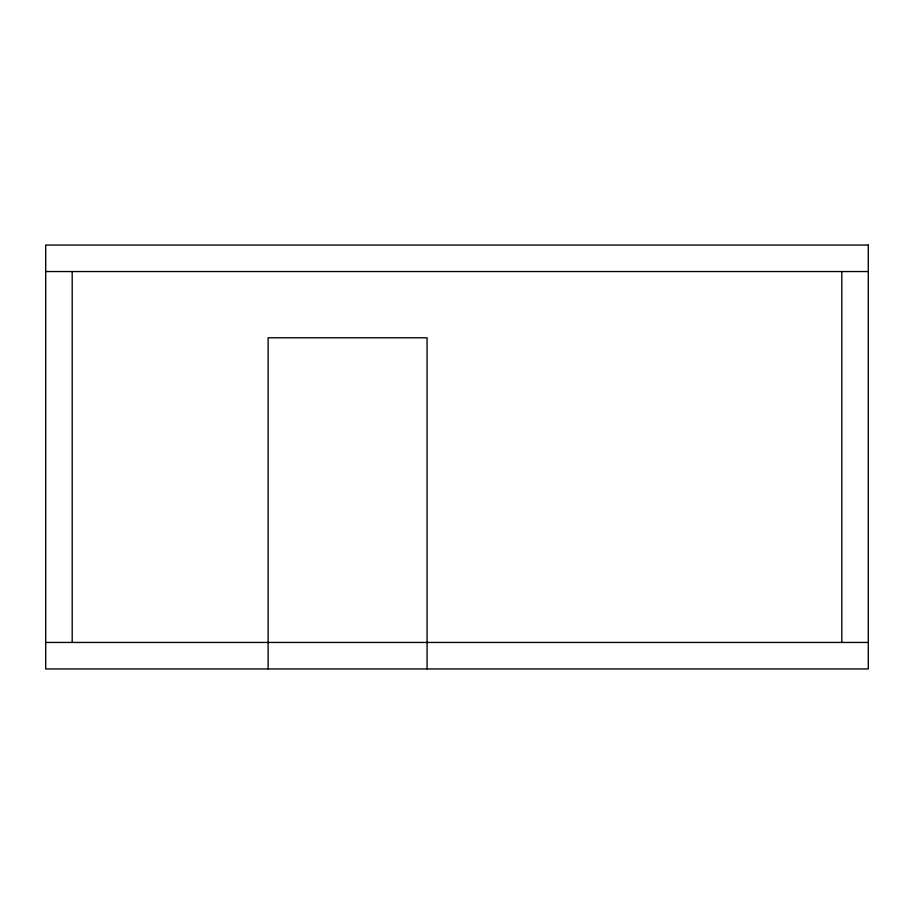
<?xml version="1.0" encoding="UTF-8"?>
<svg xmlns="http://www.w3.org/2000/svg" width="914" height="914" viewBox="0 0 914 914"><rect width="100%" height="100%" fill="white"/><g stroke="black" fill="none" stroke-linecap="round" stroke-linejoin="round"><path stroke-width="1.37" d="M45.7 271.549L868.3 271.549M45.7 642.451L868.3 642.451M841.805 271.549L841.805 642.451M427.078 668.945L427.078 337.78L268.122 337.78L268.122 668.945M72.195 271.549L72.195 642.451M868.3 245.055L45.7 245.055L45.7 668.945L868.3 668.945L868.3 245.055"/></g></svg>
